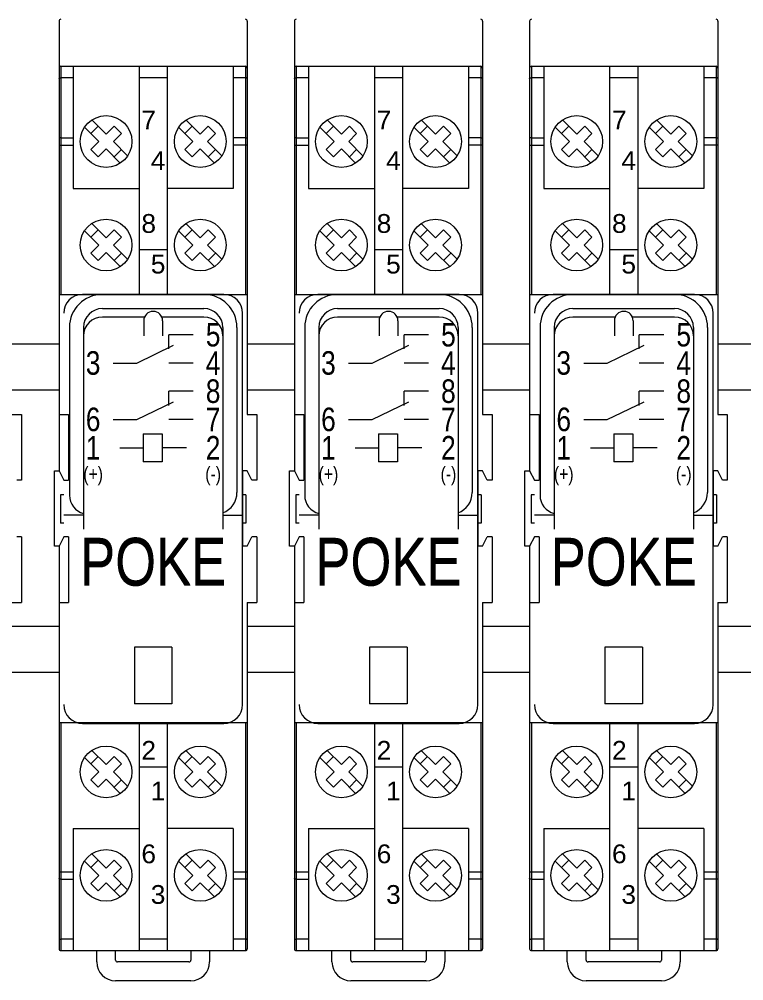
# Model space of a CAD drawing. Header units: millimetres. Extents: x 1359 to 3577, y 1336 to 3557.
# Drawn here: x 3017.1 to 3094.1, y 1709.3 to 1811.5 of the extents above; entities that cross this region are included whole.
import ezdxf

# ---------------------------------------------------------------- set-up
doc = ezdxf.new("R2010")
doc.units = ezdxf.units.MM
doc.layers.add('000-PI-Oprema', color=30, linetype='Continuous', lineweight=5)
doc.layers.add('000-SI-Oprema', color=30, linetype='Continuous', lineweight=0)
doc.layers.add('002-PI-Kabelska kanalica', color=150, linetype='Continuous')
doc.styles.add('NUOVO', font='txt.shx', dxfattribs={"width": 0.8, "height": 0.8})
doc.styles.get("Standard").update_dxf_attribs({"font": 'arial.ttf'})

msp = doc.modelspace()

# ---------------------------------------------------------------- linework, layer by layer
at = {"layer": '000-PI-Oprema', "color": 0, "linetype": 'ByBlock', "lineweight": 0}
for p, q in [((3035.59, 1778), (3032.99, 1778)), ((3032.99, 1776.5), (3032.99, 1778)), ((3060.59, 1778), (3057.99, 1778)), ((3057.99, 1776.5), (3057.99, 1778)), ((3085.59, 1778), (3082.99, 1778)), ((3082.99, 1776.5), (3082.99, 1778)), ((3029.59, 1775), (3033.49, 1776.9)), ((3054.59, 1775), (3058.49, 1776.9)), ((3079.59, 1775), (3083.49, 1776.9)), ((3027.09, 1775), (3029.59, 1775)), ((3035.59, 1775), (3032.99, 1775)), ((3052.09, 1775), (3054.59, 1775)), ((3060.59, 1775), (3057.99, 1775)), ((3077.09, 1775), (3079.59, 1775)), ((3085.59, 1775), (3082.99, 1775)), ((3035.59, 1772), (3032.99, 1772)), ((3032.99, 1770.5), (3032.99, 1772)), ((3060.59, 1772), (3057.99, 1772)), ((3057.99, 1770.5), (3057.99, 1772)), ((3085.59, 1772), (3082.99, 1772)), ((3082.99, 1770.5), (3082.99, 1772)), ((3029.59, 1769), (3033.49, 1770.9)), ((3054.59, 1769), (3058.49, 1770.9)), ((3079.59, 1769), (3083.49, 1770.9)), ((3027.09, 1769), (3029.59, 1769)), ((3035.59, 1769), (3032.99, 1769)), ((3052.09, 1769), (3054.59, 1769)), ((3060.59, 1769), (3057.99, 1769)), ((3077.09, 1769), (3079.59, 1769)), ((3085.59, 1769), (3082.99, 1769)), ((3030.29, 1767.5), (3030.29, 1764.5)), ((3030.29, 1767.5), (3032.29, 1767.5)), ((3032.29, 1767.5), (3032.29, 1764.5)), ((3055.29, 1767.5), (3055.29, 1764.5)), ((3055.29, 1767.5), (3057.29, 1767.5)), ((3057.29, 1767.5), (3057.29, 1764.5)), ((3080.29, 1767.5), (3080.29, 1764.5)), ((3080.29, 1767.5), (3082.29, 1767.5)), ((3082.29, 1767.5), (3082.29, 1764.5)), ((3027.79, 1766), (3030.29, 1766)), ((3034.89, 1766), (3032.29, 1766)), ((3052.79, 1766), (3055.29, 1766)), ((3059.89, 1766), (3057.29, 1766)), ((3077.79, 1766), (3080.29, 1766)), ((3084.89, 1766), (3082.29, 1766)), ((3032.29, 1764.5), (3030.29, 1764.5)), ((3057.29, 1764.5), (3055.29, 1764.5)), ((3082.29, 1764.5), (3080.29, 1764.5))]:
    msp.add_line(p, q, dxfattribs=at)
at = {"layer": '000-SI-Oprema', "color": 0, "linetype": 'ByBlock', "lineweight": 0}
for p, q in [((3021.34, 1811.35), (3021.34, 1763.55)), ((3041.34, 1811.35), (3041.34, 1769.55)), ((3046.34, 1811.35), (3046.34, 1763.55)), ((3066.34, 1811.35), (3066.34, 1769.55)), ((3071.34, 1811.35), (3071.34, 1763.55)), ((3091.34, 1811.35), (3091.34, 1769.55)), ((3021.54, 1806.55), (3021.54, 1782.3)), ((3021.54, 1806.55), (3041.14, 1806.55)), ((3022.84, 1806.55), (3022.84, 1793.55)), ((3029.84, 1806.55), (3029.84, 1782.3)), ((3032.84, 1806.55), (3032.84, 1782.3)), ((3039.84, 1806.55), (3039.84, 1793.55)), ((3041.14, 1806.55), (3041.14, 1782.3)), ((3046.54, 1806.55), (3046.54, 1782.3)), ((3046.54, 1806.55), (3066.14, 1806.55)), ((3047.84, 1806.55), (3047.84, 1793.55)), ((3054.84, 1806.55), (3054.84, 1782.3)), ((3057.84, 1806.55), (3057.84, 1782.3)), ((3064.84, 1806.55), (3064.84, 1793.55)), ((3066.14, 1806.55), (3066.14, 1782.3)), ((3071.54, 1806.55), (3071.54, 1782.3)), ((3071.54, 1806.55), (3091.14, 1806.55)), ((3072.84, 1806.55), (3072.84, 1793.55)), ((3079.84, 1806.55), (3079.84, 1782.3)), ((3082.84, 1806.55), (3082.84, 1782.3)), ((3089.84, 1806.55), (3089.84, 1793.55)), ((3091.14, 1806.55), (3091.14, 1782.3)), ((3022.84, 1805.33), (3021.54, 1805.33)), ((3032.84, 1805.33), (3029.84, 1805.33)), ((3041.14, 1805.33), (3039.84, 1805.33)), ((3047.84, 1805.33), (3046.54, 1805.33)), ((3057.84, 1805.33), (3054.84, 1805.33)), ((3066.14, 1805.33), (3064.84, 1805.33)), ((3072.84, 1805.33), (3071.54, 1805.33)), ((3082.84, 1805.33), (3079.84, 1805.33)), ((3091.14, 1805.33), (3089.84, 1805.33)), ((3024.82, 1800.84), (3026.34, 1799.33)), ((3034.82, 1800.84), (3036.34, 1799.33)), ((3049.82, 1800.84), (3051.34, 1799.33)), ((3059.82, 1800.84), (3061.34, 1799.33)), ((3074.82, 1800.84), (3076.34, 1799.33)), ((3084.82, 1800.84), (3086.34, 1799.33)), ((3024.04, 1800.07), (3025.56, 1798.55)), ((3024.71, 1799.4), (3025.49, 1800.18)), ((3026.34, 1799.33), (3027.19, 1800.18)), ((3027.19, 1800.18), (3027.96, 1799.4)), ((3034.04, 1800.07), (3035.56, 1798.55)), ((3034.71, 1799.4), (3035.49, 1800.18)), ((3036.34, 1799.33), (3037.19, 1800.18)), ((3037.19, 1800.18), (3037.96, 1799.4)), ((3049.04, 1800.07), (3050.56, 1798.55)), ((3049.71, 1799.4), (3050.49, 1800.18)), ((3051.34, 1799.33), (3052.19, 1800.18)), ((3052.19, 1800.18), (3052.96, 1799.4)), ((3059.04, 1800.07), (3060.56, 1798.55)), ((3059.71, 1799.4), (3060.49, 1800.18)), ((3061.34, 1799.33), (3062.19, 1800.18)), ((3062.19, 1800.18), (3062.96, 1799.4)), ((3074.04, 1800.07), (3075.56, 1798.55)), ((3074.71, 1799.4), (3075.49, 1800.18)), ((3076.34, 1799.33), (3077.19, 1800.18)), ((3077.19, 1800.18), (3077.96, 1799.4)), ((3084.04, 1800.07), (3085.56, 1798.55)), ((3084.71, 1799.4), (3085.49, 1800.18)), ((3086.34, 1799.33), (3087.19, 1800.18)), ((3087.19, 1800.18), (3087.96, 1799.4)), ((3021.54, 1798.96), (3022.84, 1798.96)), ((3027.12, 1798.55), (3027.96, 1799.4)), ((3037.12, 1798.55), (3037.96, 1799.4)), ((3041.14, 1798.96), (3039.84, 1798.96)), ((3046.54, 1798.96), (3047.84, 1798.96)), ((3052.12, 1798.55), (3052.96, 1799.4)), ((3062.12, 1798.55), (3062.96, 1799.4)), ((3066.14, 1798.96), (3064.84, 1798.96)), ((3071.54, 1798.96), (3072.84, 1798.96)), ((3077.12, 1798.55), (3077.96, 1799.4)), ((3087.12, 1798.55), (3087.96, 1799.4)), ((3091.14, 1798.96), (3089.84, 1798.96)), ((3021.34, 1798.17), (3022.84, 1798.17)), ((3024.71, 1797.7), (3025.56, 1798.55)), ((3024.71, 1797.7), (3025.49, 1796.92)), ((3025.49, 1796.92), (3026.34, 1797.77)), ((3026.34, 1797.77), (3027.85, 1796.26)), ((3027.12, 1798.55), (3028.63, 1797.03)), ((3027.19, 1796.92), (3027.96, 1797.7)), ((3034.71, 1797.7), (3035.56, 1798.55)), ((3034.71, 1797.7), (3035.49, 1796.92)), ((3035.49, 1796.92), (3036.34, 1797.77)), ((3036.34, 1797.77), (3037.85, 1796.26)), ((3037.12, 1798.55), (3038.63, 1797.03)), ((3037.19, 1796.92), (3037.96, 1797.7)), ((3041.34, 1798.17), (3039.84, 1798.17)), ((3046.34, 1798.17), (3047.84, 1798.17)), ((3049.71, 1797.7), (3050.56, 1798.55)), ((3049.71, 1797.7), (3050.49, 1796.92)), ((3050.49, 1796.92), (3051.34, 1797.77)), ((3051.34, 1797.77), (3052.85, 1796.26)), ((3052.12, 1798.55), (3053.63, 1797.03)), ((3052.19, 1796.92), (3052.96, 1797.7)), ((3059.71, 1797.7), (3060.56, 1798.55)), ((3059.71, 1797.7), (3060.49, 1796.92)), ((3060.49, 1796.92), (3061.34, 1797.77)), ((3061.34, 1797.77), (3062.85, 1796.26)), ((3062.12, 1798.55), (3063.63, 1797.03)), ((3062.19, 1796.92), (3062.96, 1797.7)), ((3066.34, 1798.17), (3064.84, 1798.17)), ((3071.34, 1798.17), (3072.84, 1798.17)), ((3074.71, 1797.7), (3075.56, 1798.55)), ((3074.71, 1797.7), (3075.49, 1796.92)), ((3075.49, 1796.92), (3076.34, 1797.77)), ((3076.34, 1797.77), (3077.85, 1796.26)), ((3077.12, 1798.55), (3078.63, 1797.03)), ((3077.19, 1796.92), (3077.96, 1797.7)), ((3084.71, 1797.7), (3085.56, 1798.55)), ((3084.71, 1797.7), (3085.49, 1796.92)), ((3085.49, 1796.92), (3086.34, 1797.77)), ((3086.34, 1797.77), (3087.85, 1796.26)), ((3087.12, 1798.55), (3088.63, 1797.03)), ((3087.19, 1796.92), (3087.96, 1797.7)), ((3091.34, 1798.17), (3089.84, 1798.17)), ((3022.84, 1793.55), (3029.84, 1793.55)), ((3039.84, 1793.55), (3032.84, 1793.55)), ((3047.84, 1793.55), (3054.84, 1793.55)), ((3064.84, 1793.55), (3057.84, 1793.55)), ((3072.84, 1793.55), (3079.84, 1793.55)), ((3089.84, 1793.55), (3082.84, 1793.55)), ((3024.82, 1789.84), (3026.34, 1788.33)), ((3034.82, 1789.84), (3036.34, 1788.33)), ((3049.82, 1789.84), (3051.34, 1788.33)), ((3059.82, 1789.84), (3061.34, 1788.33)), ((3074.82, 1789.84), (3076.34, 1788.33)), ((3084.82, 1789.84), (3086.34, 1788.33)), ((3024.04, 1789.07), (3025.56, 1787.55)), ((3024.71, 1788.4), (3025.49, 1789.18)), ((3026.34, 1788.33), (3027.19, 1789.18)), ((3027.19, 1789.18), (3027.96, 1788.4)), ((3034.04, 1789.07), (3035.56, 1787.55)), ((3034.71, 1788.4), (3035.49, 1789.18)), ((3036.34, 1788.33), (3037.19, 1789.18)), ((3037.19, 1789.18), (3037.96, 1788.4)), ((3049.04, 1789.07), (3050.56, 1787.55)), ((3049.71, 1788.4), (3050.49, 1789.18)), ((3051.34, 1788.33), (3052.19, 1789.18)), ((3052.19, 1789.18), (3052.96, 1788.4)), ((3059.04, 1789.07), (3060.56, 1787.55)), ((3059.71, 1788.4), (3060.49, 1789.18)), ((3061.34, 1788.33), (3062.19, 1789.18)), ((3062.19, 1789.18), (3062.96, 1788.4)), ((3074.04, 1789.07), (3075.56, 1787.55)), ((3074.71, 1788.4), (3075.49, 1789.18)), ((3076.34, 1788.33), (3077.19, 1789.18)), ((3077.19, 1789.18), (3077.96, 1788.4)), ((3084.04, 1789.07), (3085.56, 1787.55)), ((3084.71, 1788.4), (3085.49, 1789.18)), ((3086.34, 1788.33), (3087.19, 1789.18)), ((3087.19, 1789.18), (3087.96, 1788.4)), ((3024.71, 1786.7), (3025.56, 1787.55)), ((3027.12, 1787.55), (3027.96, 1788.4)), ((3027.12, 1787.55), (3028.63, 1786.03)), ((3034.71, 1786.7), (3035.56, 1787.55)), ((3037.12, 1787.55), (3037.96, 1788.4)), ((3037.12, 1787.55), (3038.63, 1786.03)), ((3049.71, 1786.7), (3050.56, 1787.55)), ((3052.12, 1787.55), (3052.96, 1788.4)), ((3052.12, 1787.55), (3053.63, 1786.03)), ((3059.71, 1786.7), (3060.56, 1787.55)), ((3062.12, 1787.55), (3062.96, 1788.4)), ((3062.12, 1787.55), (3063.63, 1786.03)), ((3074.71, 1786.7), (3075.56, 1787.55)), ((3077.12, 1787.55), (3077.96, 1788.4)), ((3077.12, 1787.55), (3078.63, 1786.03)), ((3084.71, 1786.7), (3085.56, 1787.55)), ((3087.12, 1787.55), (3087.96, 1788.4)), ((3087.12, 1787.55), (3088.63, 1786.03)), ((3024.71, 1786.7), (3025.49, 1785.92)), ((3025.49, 1785.92), (3026.34, 1786.77)), ((3026.34, 1786.77), (3027.85, 1785.26)), ((3027.19, 1785.92), (3027.96, 1786.7)), ((3032.84, 1787.03), (3029.84, 1787.03)), ((3034.71, 1786.7), (3035.49, 1785.92)), ((3035.49, 1785.92), (3036.34, 1786.77)), ((3036.34, 1786.77), (3037.85, 1785.26)), ((3037.19, 1785.92), (3037.96, 1786.7)), ((3049.71, 1786.7), (3050.49, 1785.92)), ((3050.49, 1785.92), (3051.34, 1786.77)), ((3051.34, 1786.77), (3052.85, 1785.26)), ((3052.19, 1785.92), (3052.96, 1786.7)), ((3057.84, 1787.03), (3054.84, 1787.03)), ((3059.71, 1786.7), (3060.49, 1785.92)), ((3060.49, 1785.92), (3061.34, 1786.77)), ((3061.34, 1786.77), (3062.85, 1785.26)), ((3062.19, 1785.92), (3062.96, 1786.7)), ((3074.71, 1786.7), (3075.49, 1785.92)), ((3075.49, 1785.92), (3076.34, 1786.77)), ((3076.34, 1786.77), (3077.85, 1785.26)), ((3077.19, 1785.92), (3077.96, 1786.7)), ((3082.84, 1787.03), (3079.84, 1787.03)), ((3084.71, 1786.7), (3085.49, 1785.92)), ((3085.49, 1785.92), (3086.34, 1786.77)), ((3086.34, 1786.77), (3087.85, 1785.26)), ((3087.19, 1785.92), (3087.96, 1786.7)), ((3021.34, 1782.3), (3041.34, 1782.3)), ((3038.84, 1782.3), (3023.84, 1782.3)), ((3038.84, 1782.3), (3023.84, 1782.3)), ((3025.94, 1782.3), (3036.74, 1782.3)), ((3025.94, 1782.3), (3036.74, 1782.3)), ((3046.34, 1782.3), (3066.34, 1782.3)), ((3063.84, 1782.3), (3048.84, 1782.3)), ((3063.84, 1782.3), (3048.84, 1782.3)), ((3050.94, 1782.3), (3061.74, 1782.3)), ((3050.94, 1782.3), (3061.74, 1782.3)), ((3071.34, 1782.3), (3091.34, 1782.3)), ((3088.84, 1782.3), (3073.84, 1782.3)), ((3088.84, 1782.3), (3073.84, 1782.3)), ((3075.94, 1782.3), (3086.74, 1782.3)), ((3075.94, 1782.3), (3086.74, 1782.3)), ((3025.94, 1780.8), (3036.74, 1780.8)), ((3050.94, 1780.8), (3061.74, 1780.8)), ((3075.94, 1780.8), (3086.74, 1780.8)), ((3030.42, 1779.9), (3025.94, 1779.9)), ((3030.34, 1779.5), (3030.34, 1777.9)), ((3036.74, 1779.9), (3032.25, 1779.9)), ((3032.34, 1779.5), (3032.34, 1777.9)), ((3040.84, 1738.7), (3040.84, 1780.3)), ((3040.84, 1738.7), (3040.84, 1780.3)), ((3055.42, 1779.9), (3050.94, 1779.9)), ((3055.34, 1779.5), (3055.34, 1777.9)), ((3061.74, 1779.9), (3057.25, 1779.9)), ((3057.34, 1779.5), (3057.34, 1777.9)), ((3065.84, 1738.7), (3065.84, 1780.3)), ((3065.84, 1738.7), (3065.84, 1780.3)), ((3080.42, 1779.9), (3075.94, 1779.9)), ((3080.34, 1779.5), (3080.34, 1777.9)), ((3086.74, 1779.9), (3082.25, 1779.9)), ((3082.34, 1779.5), (3082.34, 1777.9)), ((3090.84, 1738.7), (3090.84, 1780.3)), ((3090.84, 1738.7), (3090.84, 1780.3)), ((3022.44, 1778.8), (3022.44, 1760.95)), ((3023.94, 1778.8), (3023.94, 1760.95)), ((3038.74, 1778.8), (3038.74, 1761.25)), ((3040.24, 1778.8), (3040.24, 1761.25)), ((3047.44, 1778.8), (3047.44, 1760.95)), ((3048.94, 1778.8), (3048.94, 1760.95)), ((3063.74, 1778.8), (3063.74, 1761.25)), ((3065.24, 1778.8), (3065.24, 1761.25)), ((3072.44, 1778.8), (3072.44, 1760.95)), ((3073.94, 1778.8), (3073.94, 1760.95)), ((3088.74, 1778.8), (3088.74, 1761.25)), ((3090.24, 1778.8), (3090.24, 1761.25)), ((3023.94, 1777.9), (3023.94, 1757.35)), ((3038.74, 1777.9), (3038.74, 1757.35)), ((3048.94, 1777.9), (3048.94, 1757.35)), ((3063.74, 1777.9), (3063.74, 1757.35)), ((3073.94, 1777.9), (3073.94, 1757.35)), ((3088.74, 1777.9), (3088.74, 1757.35)), ((3016.34, 1769.55), (3017.34, 1769.55)), ((3017.34, 1769.55), (3017.34, 1762.55)), ((3021.34, 1769.55), (3022.34, 1769.55)), ((3022.34, 1769.55), (3022.34, 1762.55)), ((3041.34, 1769.55), (3042.34, 1769.55)), ((3042.34, 1769.55), (3042.34, 1762.55)), ((3046.34, 1769.55), (3047.34, 1769.55)), ((3047.34, 1769.55), (3047.34, 1762.55)), ((3066.34, 1769.55), (3067.34, 1769.55)), ((3067.34, 1769.55), (3067.34, 1762.55)), ((3071.34, 1769.55), (3072.34, 1769.55)), ((3072.34, 1769.55), (3072.34, 1762.55)), ((3091.34, 1769.55), (3092.34, 1769.55)), ((3092.34, 1769.55), (3092.34, 1762.55)), ((3020.84, 1755.55), (3020.84, 1763.55)), ((3020.84, 1763.55), (3021.34, 1763.55)), ((3021.34, 1763.55), (3021.84, 1762.55)), ((3040.84, 1763.55), (3040.84, 1755.55)), ((3041.34, 1763.55), (3040.84, 1763.55)), ((3041.84, 1762.55), (3041.34, 1763.55)), ((3045.84, 1755.55), (3045.84, 1763.55)), ((3045.84, 1763.55), (3046.34, 1763.55)), ((3046.34, 1763.55), (3046.84, 1762.55)), ((3065.84, 1763.55), (3065.84, 1755.55)), ((3066.34, 1763.55), (3065.84, 1763.55)), ((3066.84, 1762.55), (3066.34, 1763.55)), ((3070.84, 1755.55), (3070.84, 1763.55)), ((3070.84, 1763.55), (3071.34, 1763.55)), ((3071.34, 1763.55), (3071.84, 1762.55)), ((3090.84, 1763.55), (3090.84, 1755.55)), ((3091.34, 1763.55), (3090.84, 1763.55)), ((3091.84, 1762.55), (3091.34, 1763.55)), ((3017.34, 1762.55), (3016.84, 1762.55)), ((3021.84, 1762.55), (3022.34, 1762.55)), ((3042.34, 1762.55), (3041.84, 1762.55)), ((3046.84, 1762.55), (3047.34, 1762.55)), ((3067.34, 1762.55), (3066.84, 1762.55)), ((3071.84, 1762.55), (3072.34, 1762.55)), ((3092.34, 1762.55), (3091.84, 1762.55)), ((3021.49, 1761), (3021.49, 1758)), ((3021.84, 1761), (3021.49, 1761)), ((3021.49, 1761), (3021.49, 1758)), ((3021.84, 1761), (3021.49, 1761)), ((3041.19, 1761), (3040.84, 1761)), ((3041.19, 1761), (3040.84, 1761)), ((3041.19, 1761), (3041.19, 1758)), ((3041.19, 1761), (3041.19, 1758)), ((3046.49, 1761), (3046.49, 1758)), ((3046.84, 1761), (3046.49, 1761)), ((3046.49, 1761), (3046.49, 1758)), ((3046.84, 1761), (3046.49, 1761)), ((3066.19, 1761), (3065.84, 1761)), ((3066.19, 1761), (3065.84, 1761)), ((3066.19, 1761), (3066.19, 1758)), ((3066.19, 1761), (3066.19, 1758)), ((3071.49, 1761), (3071.49, 1758)), ((3071.84, 1761), (3071.49, 1761)), ((3071.49, 1761), (3071.49, 1758)), ((3071.84, 1761), (3071.49, 1761)), ((3091.19, 1761), (3090.84, 1761)), ((3091.19, 1761), (3090.84, 1761)), ((3091.19, 1761), (3091.19, 1758)), ((3091.19, 1761), (3091.19, 1758)), ((3021.84, 1758), (3021.49, 1758)), ((3021.84, 1758), (3021.49, 1758)), ((3023.94, 1758.85), (3021.84, 1758.85)), ((3038.74, 1758.85), (3040.84, 1758.85)), ((3041.19, 1758), (3040.84, 1758)), ((3041.19, 1758), (3040.84, 1758)), ((3046.84, 1758), (3046.49, 1758)), ((3046.84, 1758), (3046.49, 1758)), ((3048.94, 1758.85), (3046.84, 1758.85)), ((3063.74, 1758.85), (3065.84, 1758.85)), ((3066.19, 1758), (3065.84, 1758)), ((3066.19, 1758), (3065.84, 1758)), ((3071.84, 1758), (3071.49, 1758)), ((3071.84, 1758), (3071.49, 1758)), ((3073.94, 1758.85), (3071.84, 1758.85)), ((3088.74, 1758.85), (3090.84, 1758.85)), ((3091.19, 1758), (3090.84, 1758)), ((3091.19, 1758), (3090.84, 1758)), ((3017.34, 1756.55), (3016.84, 1756.55)), ((3017.34, 1756.55), (3017.34, 1749.55)), ((3021.84, 1756.55), (3021.34, 1755.55)), ((3022.34, 1756.55), (3021.84, 1756.55)), ((3022.34, 1756.55), (3022.34, 1749.55)), ((3041.34, 1755.55), (3041.84, 1756.55)), ((3042.34, 1756.55), (3041.84, 1756.55)), ((3042.34, 1756.55), (3042.34, 1749.55)), ((3046.84, 1756.55), (3046.34, 1755.55)), ((3047.34, 1756.55), (3046.84, 1756.55)), ((3047.34, 1756.55), (3047.34, 1749.55)), ((3066.34, 1755.55), (3066.84, 1756.55)), ((3067.34, 1756.55), (3066.84, 1756.55)), ((3067.34, 1756.55), (3067.34, 1749.55)), ((3071.84, 1756.55), (3071.34, 1755.55)), ((3072.34, 1756.55), (3071.84, 1756.55)), ((3072.34, 1756.55), (3072.34, 1749.55)), ((3091.34, 1755.55), (3091.84, 1756.55)), ((3092.34, 1756.55), (3091.84, 1756.55)), ((3092.34, 1756.55), (3092.34, 1749.55)), ((3021.34, 1755.55), (3020.84, 1755.55)), ((3021.34, 1755.55), (3021.34, 1712.75)), ((3041.34, 1755.55), (3040.84, 1755.55)), ((3046.34, 1755.55), (3045.84, 1755.55)), ((3046.34, 1755.55), (3046.34, 1712.75)), ((3066.34, 1755.55), (3065.84, 1755.55)), ((3071.34, 1755.55), (3070.84, 1755.55)), ((3071.34, 1755.55), (3071.34, 1712.75)), ((3091.34, 1755.55), (3090.84, 1755.55)), ((3016.34, 1749.55), (3017.34, 1749.55)), ((3021.34, 1749.55), (3022.34, 1749.55)), ((3041.34, 1749.55), (3041.34, 1712.75)), ((3041.34, 1749.55), (3042.34, 1749.55)), ((3046.34, 1749.55), (3047.34, 1749.55)), ((3066.34, 1749.55), (3066.34, 1712.75)), ((3066.34, 1749.55), (3067.34, 1749.55)), ((3071.34, 1749.55), (3072.34, 1749.55)), ((3091.34, 1749.55), (3091.34, 1712.75)), ((3091.34, 1749.55), (3092.34, 1749.55)), ((3033.34, 1744.8), (3029.34, 1744.8)), ((3029.34, 1744.8), (3029.34, 1738.8)), ((3033.34, 1744.8), (3033.34, 1738.8)), ((3058.34, 1744.8), (3054.34, 1744.8)), ((3054.34, 1744.8), (3054.34, 1738.8)), ((3058.34, 1744.8), (3058.34, 1738.8)), ((3083.34, 1744.8), (3079.34, 1744.8)), ((3079.34, 1744.8), (3079.34, 1738.8)), ((3083.34, 1744.8), (3083.34, 1738.8)), ((3033.34, 1738.8), (3029.34, 1738.8)), ((3058.34, 1738.8), (3054.34, 1738.8)), ((3083.34, 1738.8), (3079.34, 1738.8)), ((3021.34, 1736.8), (3041.34, 1736.8)), ((3021.54, 1736.8), (3021.54, 1712.55)), ((3023.84, 1736.7), (3038.84, 1736.7)), ((3023.84, 1736.7), (3038.84, 1736.7)), ((3029.84, 1736.8), (3029.84, 1712.55)), ((3032.84, 1736.8), (3032.84, 1712.55)), ((3041.14, 1736.8), (3041.14, 1712.55)), ((3046.34, 1736.8), (3066.34, 1736.8)), ((3046.54, 1736.8), (3046.54, 1712.55)), ((3048.84, 1736.7), (3063.84, 1736.7)), ((3048.84, 1736.7), (3063.84, 1736.7)), ((3054.84, 1736.8), (3054.84, 1712.55)), ((3057.84, 1736.8), (3057.84, 1712.55)), ((3066.14, 1736.8), (3066.14, 1712.55)), ((3071.34, 1736.8), (3091.34, 1736.8)), ((3071.54, 1736.8), (3071.54, 1712.55)), ((3073.84, 1736.7), (3088.84, 1736.7)), ((3073.84, 1736.7), (3088.84, 1736.7)), ((3079.84, 1736.8), (3079.84, 1712.55)), ((3082.84, 1736.8), (3082.84, 1712.55)), ((3091.14, 1736.8), (3091.14, 1712.55)), ((3024.82, 1733.84), (3026.34, 1732.33)), ((3034.82, 1733.84), (3036.34, 1732.33)), ((3049.82, 1733.84), (3051.34, 1732.33)), ((3059.82, 1733.84), (3061.34, 1732.33)), ((3074.82, 1733.84), (3076.34, 1732.33)), ((3084.82, 1733.84), (3086.34, 1732.33)), ((3024.04, 1733.07), (3025.56, 1731.55)), ((3024.71, 1732.4), (3025.49, 1733.18)), ((3026.34, 1732.33), (3027.19, 1733.18)), ((3027.12, 1731.55), (3027.96, 1732.4)), ((3027.19, 1733.18), (3027.96, 1732.4)), ((3034.04, 1733.07), (3035.56, 1731.55)), ((3034.71, 1732.4), (3035.49, 1733.18)), ((3036.34, 1732.33), (3037.19, 1733.18)), ((3037.12, 1731.55), (3037.96, 1732.4)), ((3037.19, 1733.18), (3037.96, 1732.4)), ((3049.04, 1733.07), (3050.56, 1731.55)), ((3049.71, 1732.4), (3050.49, 1733.18)), ((3051.34, 1732.33), (3052.19, 1733.18)), ((3052.12, 1731.55), (3052.96, 1732.4)), ((3052.19, 1733.18), (3052.96, 1732.4)), ((3059.04, 1733.07), (3060.56, 1731.55)), ((3059.71, 1732.4), (3060.49, 1733.18)), ((3061.34, 1732.33), (3062.19, 1733.18)), ((3062.12, 1731.55), (3062.96, 1732.4)), ((3062.19, 1733.18), (3062.96, 1732.4)), ((3074.04, 1733.07), (3075.56, 1731.55)), ((3074.71, 1732.4), (3075.49, 1733.18)), ((3076.34, 1732.33), (3077.19, 1733.18)), ((3077.12, 1731.55), (3077.96, 1732.4)), ((3077.19, 1733.18), (3077.96, 1732.4)), ((3084.04, 1733.07), (3085.56, 1731.55)), ((3084.71, 1732.4), (3085.49, 1733.18)), ((3086.34, 1732.33), (3087.19, 1733.18)), ((3087.12, 1731.55), (3087.96, 1732.4)), ((3087.19, 1733.18), (3087.96, 1732.4)), ((3024.71, 1730.7), (3025.56, 1731.55)), ((3027.12, 1731.55), (3028.63, 1730.03)), ((3032.84, 1732.07), (3029.84, 1732.07)), ((3034.71, 1730.7), (3035.56, 1731.55)), ((3037.12, 1731.55), (3038.63, 1730.03)), ((3049.71, 1730.7), (3050.56, 1731.55)), ((3052.12, 1731.55), (3053.63, 1730.03)), ((3057.84, 1732.07), (3054.84, 1732.07)), ((3059.71, 1730.7), (3060.56, 1731.55)), ((3062.12, 1731.55), (3063.63, 1730.03)), ((3074.71, 1730.7), (3075.56, 1731.55)), ((3077.12, 1731.55), (3078.63, 1730.03)), ((3082.84, 1732.07), (3079.84, 1732.07)), ((3084.71, 1730.7), (3085.56, 1731.55)), ((3087.12, 1731.55), (3088.63, 1730.03)), ((3024.71, 1730.7), (3025.49, 1729.92)), ((3025.49, 1729.92), (3026.34, 1730.77)), ((3026.34, 1730.77), (3027.85, 1729.26)), ((3027.19, 1729.92), (3027.96, 1730.7)), ((3034.71, 1730.7), (3035.49, 1729.92)), ((3035.49, 1729.92), (3036.34, 1730.77)), ((3036.34, 1730.77), (3037.85, 1729.26)), ((3037.19, 1729.92), (3037.96, 1730.7)), ((3049.71, 1730.7), (3050.49, 1729.92)), ((3050.49, 1729.92), (3051.34, 1730.77)), ((3051.34, 1730.77), (3052.85, 1729.26)), ((3052.19, 1729.92), (3052.96, 1730.7)), ((3059.71, 1730.7), (3060.49, 1729.92)), ((3060.49, 1729.92), (3061.34, 1730.77)), ((3061.34, 1730.77), (3062.85, 1729.26)), ((3062.19, 1729.92), (3062.96, 1730.7)), ((3074.71, 1730.7), (3075.49, 1729.92)), ((3075.49, 1729.92), (3076.34, 1730.77)), ((3076.34, 1730.77), (3077.85, 1729.26)), ((3077.19, 1729.92), (3077.96, 1730.7)), ((3084.71, 1730.7), (3085.49, 1729.92)), ((3085.49, 1729.92), (3086.34, 1730.77)), ((3086.34, 1730.77), (3087.85, 1729.26)), ((3087.19, 1729.92), (3087.96, 1730.7)), ((3022.84, 1725.55), (3022.84, 1712.55)), ((3022.84, 1725.55), (3029.84, 1725.55)), ((3039.84, 1725.55), (3032.84, 1725.55)), ((3039.84, 1725.55), (3039.84, 1712.55)), ((3047.84, 1725.55), (3047.84, 1712.55)), ((3047.84, 1725.55), (3054.84, 1725.55)), ((3064.84, 1725.55), (3057.84, 1725.55)), ((3064.84, 1725.55), (3064.84, 1712.55)), ((3072.84, 1725.55), (3072.84, 1712.55)), ((3072.84, 1725.55), (3079.84, 1725.55)), ((3089.84, 1725.55), (3082.84, 1725.55)), ((3089.84, 1725.55), (3089.84, 1712.55)), ((3024.71, 1721.4), (3025.49, 1722.18)), ((3024.82, 1722.84), (3026.34, 1721.33)), ((3026.34, 1721.33), (3027.19, 1722.18)), ((3027.19, 1722.18), (3027.96, 1721.4)), ((3034.71, 1721.4), (3035.49, 1722.18)), ((3034.82, 1722.84), (3036.34, 1721.33)), ((3036.34, 1721.33), (3037.19, 1722.18)), ((3037.19, 1722.18), (3037.96, 1721.4)), ((3049.71, 1721.4), (3050.49, 1722.18)), ((3049.82, 1722.84), (3051.34, 1721.33)), ((3051.34, 1721.33), (3052.19, 1722.18)), ((3052.19, 1722.18), (3052.96, 1721.4)), ((3059.71, 1721.4), (3060.49, 1722.18)), ((3059.82, 1722.84), (3061.34, 1721.33)), ((3061.34, 1721.33), (3062.19, 1722.18)), ((3062.19, 1722.18), (3062.96, 1721.4)), ((3074.71, 1721.4), (3075.49, 1722.18)), ((3074.82, 1722.84), (3076.34, 1721.33)), ((3076.34, 1721.33), (3077.19, 1722.18)), ((3077.19, 1722.18), (3077.96, 1721.4)), ((3084.71, 1721.4), (3085.49, 1722.18)), ((3084.82, 1722.84), (3086.34, 1721.33)), ((3086.34, 1721.33), (3087.19, 1722.18)), ((3087.19, 1722.18), (3087.96, 1721.4)), ((3024.04, 1722.07), (3025.56, 1720.55)), ((3027.12, 1720.55), (3027.96, 1721.4)), ((3034.04, 1722.07), (3035.56, 1720.55)), ((3037.12, 1720.55), (3037.96, 1721.4)), ((3049.04, 1722.07), (3050.56, 1720.55)), ((3052.12, 1720.55), (3052.96, 1721.4)), ((3059.04, 1722.07), (3060.56, 1720.55)), ((3062.12, 1720.55), (3062.96, 1721.4)), ((3074.04, 1722.07), (3075.56, 1720.55)), ((3077.12, 1720.55), (3077.96, 1721.4)), ((3084.04, 1722.07), (3085.56, 1720.55)), ((3087.12, 1720.55), (3087.96, 1721.4)), ((3021.34, 1720.93), (3022.84, 1720.93)), ((3021.54, 1720.14), (3022.84, 1720.14)), ((3024.71, 1719.7), (3025.56, 1720.55)), ((3027.12, 1720.55), (3028.63, 1719.03)), ((3034.71, 1719.7), (3035.56, 1720.55)), ((3037.12, 1720.55), (3038.63, 1719.03)), ((3039.84, 1720.93), (3041.34, 1720.93)), ((3041.14, 1720.14), (3039.84, 1720.14)), ((3046.34, 1720.93), (3047.84, 1720.93)), ((3046.54, 1720.14), (3047.84, 1720.14)), ((3049.71, 1719.7), (3050.56, 1720.55)), ((3052.12, 1720.55), (3053.63, 1719.03)), ((3059.71, 1719.7), (3060.56, 1720.55)), ((3062.12, 1720.55), (3063.63, 1719.03)), ((3064.84, 1720.93), (3066.34, 1720.93)), ((3066.14, 1720.14), (3064.84, 1720.14)), ((3071.34, 1720.93), (3072.84, 1720.93)), ((3071.54, 1720.14), (3072.84, 1720.14)), ((3074.71, 1719.7), (3075.56, 1720.55)), ((3077.12, 1720.55), (3078.63, 1719.03)), ((3084.71, 1719.7), (3085.56, 1720.55)), ((3087.12, 1720.55), (3088.63, 1719.03)), ((3089.84, 1720.93), (3091.34, 1720.93)), ((3091.14, 1720.14), (3089.84, 1720.14)), ((3024.71, 1719.7), (3025.49, 1718.92)), ((3025.49, 1718.92), (3026.34, 1719.77)), ((3026.34, 1719.77), (3027.85, 1718.26)), ((3027.19, 1718.92), (3027.96, 1719.7)), ((3034.71, 1719.7), (3035.49, 1718.92)), ((3035.49, 1718.92), (3036.34, 1719.77)), ((3036.34, 1719.77), (3037.85, 1718.26)), ((3037.19, 1718.92), (3037.96, 1719.7)), ((3049.71, 1719.7), (3050.49, 1718.92)), ((3050.49, 1718.92), (3051.34, 1719.77)), ((3051.34, 1719.77), (3052.85, 1718.26)), ((3052.19, 1718.92), (3052.96, 1719.7)), ((3059.71, 1719.7), (3060.49, 1718.92)), ((3060.49, 1718.92), (3061.34, 1719.77)), ((3061.34, 1719.77), (3062.85, 1718.26)), ((3062.19, 1718.92), (3062.96, 1719.7)), ((3074.71, 1719.7), (3075.49, 1718.92)), ((3075.49, 1718.92), (3076.34, 1719.77)), ((3076.34, 1719.77), (3077.85, 1718.26)), ((3077.19, 1718.92), (3077.96, 1719.7)), ((3084.71, 1719.7), (3085.49, 1718.92)), ((3085.49, 1718.92), (3086.34, 1719.77)), ((3086.34, 1719.77), (3087.85, 1718.26)), ((3087.19, 1718.92), (3087.96, 1719.7)), ((3022.84, 1713.76), (3021.54, 1713.76)), ((3032.84, 1713.76), (3029.84, 1713.76)), ((3041.14, 1713.76), (3039.84, 1713.76)), ((3047.84, 1713.76), (3046.54, 1713.76)), ((3057.84, 1713.76), (3054.84, 1713.76)), ((3066.14, 1713.76), (3064.84, 1713.76)), ((3072.84, 1713.76), (3071.54, 1713.76)), ((3082.84, 1713.76), (3079.84, 1713.76)), ((3091.14, 1713.76), (3089.84, 1713.76)), ((3025.34, 1711.35), (3025.34, 1712.55)), ((3027.34, 1711.55), (3027.34, 1712.55)), ((3035.34, 1712.55), (3035.34, 1711.55)), ((3037.34, 1712.55), (3037.34, 1711.35)), ((3050.34, 1711.35), (3050.34, 1712.55)), ((3052.34, 1711.55), (3052.34, 1712.55)), ((3060.34, 1712.55), (3060.34, 1711.55)), ((3062.34, 1712.55), (3062.34, 1711.35)), ((3075.34, 1711.35), (3075.34, 1712.55)), ((3077.34, 1711.55), (3077.34, 1712.55)), ((3085.34, 1712.55), (3085.34, 1711.55)), ((3087.34, 1712.55), (3087.34, 1711.35)), ((3035.14, 1711.35), (3027.54, 1711.35)), ((3060.14, 1711.35), (3052.54, 1711.35)), ((3085.14, 1711.35), (3077.54, 1711.35)), ((3035.34, 1709.35), (3027.34, 1709.35)), ((3060.34, 1709.35), (3052.34, 1709.35)), ((3085.34, 1709.35), (3077.34, 1709.35))]:
    msp.add_line(p, q, dxfattribs=at)
for points in [[(3021.34, 1805.26), (3021.34, 1805.27), (3021.34, 1805.28), (3021.35, 1805.29), (3021.36, 1805.3), (3021.38, 1805.3), (3021.4, 1805.31), (3021.42, 1805.32), (3021.44, 1805.32), (3021.46, 1805.33), (3021.49, 1805.33), (3021.51, 1805.33), (3021.54, 1805.33)], [(3041.34, 1805.26), (3041.34, 1805.27), (3041.33, 1805.28), (3041.32, 1805.29), (3041.31, 1805.3), (3041.3, 1805.3), (3041.28, 1805.31), (3041.26, 1805.32), (3041.24, 1805.32), (3041.21, 1805.33), (3041.19, 1805.33), (3041.16, 1805.33), (3041.14, 1805.33)], [(3046.34, 1805.26), (3046.34, 1805.27), (3046.34, 1805.28), (3046.35, 1805.29), (3046.36, 1805.3), (3046.38, 1805.3), (3046.4, 1805.31), (3046.42, 1805.32), (3046.44, 1805.32), (3046.46, 1805.33), (3046.49, 1805.33), (3046.51, 1805.33), (3046.54, 1805.33)], [(3066.34, 1805.26), (3066.34, 1805.27), (3066.33, 1805.28), (3066.32, 1805.29), (3066.31, 1805.3), (3066.3, 1805.3), (3066.28, 1805.31), (3066.26, 1805.32), (3066.24, 1805.32), (3066.21, 1805.33), (3066.19, 1805.33), (3066.16, 1805.33), (3066.14, 1805.33)], [(3071.34, 1805.26), (3071.34, 1805.27), (3071.34, 1805.28), (3071.35, 1805.29), (3071.36, 1805.3), (3071.38, 1805.3), (3071.4, 1805.31), (3071.42, 1805.32), (3071.44, 1805.32), (3071.46, 1805.33), (3071.49, 1805.33), (3071.51, 1805.33), (3071.54, 1805.33)], [(3091.34, 1805.26), (3091.34, 1805.27), (3091.33, 1805.28), (3091.32, 1805.29), (3091.31, 1805.3), (3091.3, 1805.3), (3091.28, 1805.31), (3091.26, 1805.32), (3091.24, 1805.32), (3091.21, 1805.33), (3091.19, 1805.33), (3091.16, 1805.33), (3091.14, 1805.33)], [(3021.54, 1798.96), (3021.51, 1798.96), (3021.49, 1798.95), (3021.46, 1798.95), (3021.44, 1798.95), (3021.42, 1798.94), (3021.4, 1798.93), (3021.38, 1798.93), (3021.36, 1798.92), (3021.35, 1798.91), (3021.34, 1798.9), (3021.34, 1798.89), (3021.34, 1798.88)], [(3041.14, 1798.96), (3041.16, 1798.96), (3041.19, 1798.95), (3041.21, 1798.95), (3041.24, 1798.95), (3041.26, 1798.94), (3041.28, 1798.93), (3041.3, 1798.93), (3041.31, 1798.92), (3041.32, 1798.91), (3041.33, 1798.9), (3041.34, 1798.89), (3041.34, 1798.88)], [(3046.54, 1798.96), (3046.51, 1798.96), (3046.49, 1798.95), (3046.46, 1798.95), (3046.44, 1798.95), (3046.42, 1798.94), (3046.4, 1798.93), (3046.38, 1798.93), (3046.36, 1798.92), (3046.35, 1798.91), (3046.34, 1798.9), (3046.34, 1798.89), (3046.34, 1798.88)], [(3066.14, 1798.96), (3066.16, 1798.96), (3066.19, 1798.95), (3066.21, 1798.95), (3066.24, 1798.95), (3066.26, 1798.94), (3066.28, 1798.93), (3066.3, 1798.93), (3066.31, 1798.92), (3066.32, 1798.91), (3066.33, 1798.9), (3066.34, 1798.89), (3066.34, 1798.88)], [(3071.54, 1798.96), (3071.51, 1798.96), (3071.49, 1798.95), (3071.46, 1798.95), (3071.44, 1798.95), (3071.42, 1798.94), (3071.4, 1798.93), (3071.38, 1798.93), (3071.36, 1798.92), (3071.35, 1798.91), (3071.34, 1798.9), (3071.34, 1798.89), (3071.34, 1798.88)], [(3091.14, 1798.96), (3091.16, 1798.96), (3091.19, 1798.95), (3091.21, 1798.95), (3091.24, 1798.95), (3091.26, 1798.94), (3091.28, 1798.93), (3091.3, 1798.93), (3091.31, 1798.92), (3091.32, 1798.91), (3091.33, 1798.9), (3091.34, 1798.89), (3091.34, 1798.88)], [(3021.54, 1720.14), (3021.51, 1720.14), (3021.49, 1720.14), (3021.46, 1720.15), (3021.44, 1720.15), (3021.42, 1720.16), (3021.4, 1720.16), (3021.38, 1720.17), (3021.36, 1720.18), (3021.35, 1720.19), (3021.34, 1720.2), (3021.34, 1720.21), (3021.34, 1720.22)], [(3041.34, 1720.22), (3041.34, 1720.21), (3041.33, 1720.2), (3041.32, 1720.19), (3041.31, 1720.18), (3041.3, 1720.17), (3041.28, 1720.16), (3041.26, 1720.16), (3041.24, 1720.15), (3041.21, 1720.15), (3041.19, 1720.14), (3041.16, 1720.14), (3041.14, 1720.14)], [(3046.54, 1720.14), (3046.51, 1720.14), (3046.49, 1720.14), (3046.46, 1720.15), (3046.44, 1720.15), (3046.42, 1720.16), (3046.4, 1720.16), (3046.38, 1720.17), (3046.36, 1720.18), (3046.35, 1720.19), (3046.34, 1720.2), (3046.34, 1720.21), (3046.34, 1720.22)], [(3066.34, 1720.22), (3066.34, 1720.21), (3066.33, 1720.2), (3066.32, 1720.19), (3066.31, 1720.18), (3066.3, 1720.17), (3066.28, 1720.16), (3066.26, 1720.16), (3066.24, 1720.15), (3066.21, 1720.15), (3066.19, 1720.14), (3066.16, 1720.14), (3066.14, 1720.14)], [(3071.54, 1720.14), (3071.51, 1720.14), (3071.49, 1720.14), (3071.46, 1720.15), (3071.44, 1720.15), (3071.42, 1720.16), (3071.4, 1720.16), (3071.38, 1720.17), (3071.36, 1720.18), (3071.35, 1720.19), (3071.34, 1720.2), (3071.34, 1720.21), (3071.34, 1720.22)], [(3091.34, 1720.22), (3091.34, 1720.21), (3091.33, 1720.2), (3091.32, 1720.19), (3091.31, 1720.18), (3091.3, 1720.17), (3091.28, 1720.16), (3091.26, 1720.16), (3091.24, 1720.15), (3091.21, 1720.15), (3091.19, 1720.14), (3091.16, 1720.14), (3091.14, 1720.14)], [(3021.34, 1713.84), (3021.34, 1713.83), (3021.34, 1713.82), (3021.35, 1713.81), (3021.36, 1713.8), (3021.38, 1713.8), (3021.4, 1713.79), (3021.42, 1713.78), (3021.44, 1713.78), (3021.46, 1713.77), (3021.49, 1713.77), (3021.51, 1713.77), (3021.54, 1713.76)], [(3041.14, 1713.76), (3041.16, 1713.77), (3041.19, 1713.77), (3041.21, 1713.77), (3041.24, 1713.78), (3041.26, 1713.78), (3041.28, 1713.79), (3041.3, 1713.8), (3041.31, 1713.8), (3041.32, 1713.81), (3041.33, 1713.82), (3041.34, 1713.83), (3041.34, 1713.84)], [(3046.34, 1713.84), (3046.34, 1713.83), (3046.34, 1713.82), (3046.35, 1713.81), (3046.36, 1713.8), (3046.38, 1713.8), (3046.4, 1713.79), (3046.42, 1713.78), (3046.44, 1713.78), (3046.46, 1713.77), (3046.49, 1713.77), (3046.51, 1713.77), (3046.54, 1713.76)], [(3066.14, 1713.76), (3066.16, 1713.77), (3066.19, 1713.77), (3066.21, 1713.77), (3066.24, 1713.78), (3066.26, 1713.78), (3066.28, 1713.79), (3066.3, 1713.8), (3066.31, 1713.8), (3066.32, 1713.81), (3066.33, 1713.82), (3066.34, 1713.83), (3066.34, 1713.84)], [(3071.34, 1713.84), (3071.34, 1713.83), (3071.34, 1713.82), (3071.35, 1713.81), (3071.36, 1713.8), (3071.38, 1713.8), (3071.4, 1713.79), (3071.42, 1713.78), (3071.44, 1713.78), (3071.46, 1713.77), (3071.49, 1713.77), (3071.51, 1713.77), (3071.54, 1713.76)], [(3091.14, 1713.76), (3091.16, 1713.77), (3091.19, 1713.77), (3091.21, 1713.77), (3091.24, 1713.78), (3091.26, 1713.78), (3091.28, 1713.79), (3091.3, 1713.8), (3091.31, 1713.8), (3091.32, 1713.81), (3091.33, 1713.82), (3091.34, 1713.83), (3091.34, 1713.84)]]:
    msp.add_lwpolyline(points, dxfattribs=at)
at = {"layer": '000-SI-Oprema', "color": 0, "linetype": 'ByBlock', "lineweight": 0, "ltscale": 0.25}
for points in [[(3021.5, 1712.55), (3041.14, 1712.55)], [(3046.5, 1712.55), (3066.14, 1712.55)], [(3071.5, 1712.55), (3091.14, 1712.55)]]:
    msp.add_lwpolyline(points, dxfattribs=at)
at = {"layer": '000-SI-Oprema', "color": 0, "linetype": 'ByBlock', "lineweight": 0}
for centre in [(3026.34, 1798.55), (3036.34, 1798.55), (3051.34, 1798.55), (3061.34, 1798.55), (3076.34, 1798.55), (3086.34, 1798.55), (3026.34, 1787.55), (3036.34, 1787.55), (3051.34, 1787.55), (3061.34, 1787.55), (3076.34, 1787.55), (3086.34, 1787.55), (3026.34, 1731.55), (3036.34, 1731.55), (3051.34, 1731.55), (3061.34, 1731.55), (3076.34, 1731.55), (3086.34, 1731.55), (3026.34, 1720.55), (3036.34, 1720.55), (3051.34, 1720.55), (3061.34, 1720.55), (3076.34, 1720.55), (3086.34, 1720.55)]:
    msp.add_circle(centre, 2.75, dxfattribs=at)
for centre, radius, start, end in [((3021.54, 1811.35), 0.2, 90, 180), ((3041.14, 1811.35), 0.2, 0, 90), ((3046.54, 1811.35), 0.2, 90, 180), ((3066.14, 1811.35), 0.2, 0, 90), ((3071.54, 1811.35), 0.2, 90, 180), ((3091.14, 1811.35), 0.2, 0, 90), ((3021.54, 1806.35), 0.2, 90, 180), ((3041.14, 1806.35), 0.2, 0, 90), ((3046.54, 1806.35), 0.2, 90, 180), ((3066.14, 1806.35), 0.2, 0, 90), ((3071.54, 1806.35), 0.2, 90, 180), ((3091.14, 1806.35), 0.2, 0, 90), ((3023.84, 1780.3), 2, 90, 180), ((3023.84, 1780.3), 2, 90, 180), ((3025.94, 1778.8), 3.5, 90, 180), ((3036.74, 1778.8), 3.5, 0, 90), ((3038.84, 1780.3), 2, 0, 90), ((3038.84, 1780.3), 2, 0, 90), ((3048.84, 1780.3), 2, 90, 180), ((3048.84, 1780.3), 2, 90, 180), ((3050.94, 1778.8), 3.5, 90, 180), ((3061.74, 1778.8), 3.5, 0, 90), ((3063.84, 1780.3), 2, 0, 90), ((3063.84, 1780.3), 2, 0, 90), ((3073.84, 1780.3), 2, 90, 180), ((3073.84, 1780.3), 2, 90, 180), ((3075.94, 1778.8), 3.5, 90, 180), ((3086.74, 1778.8), 3.5, 0, 90), ((3088.84, 1780.3), 2, 0, 90), ((3088.84, 1780.3), 2, 0, 90), ((3025.94, 1778.8), 2, 90, 180), ((3031.34, 1779.5), 1, 0, 180), ((3036.74, 1778.8), 2, 0, 90), ((3050.94, 1778.8), 2, 90, 180), ((3056.34, 1779.5), 1, 0, 180), ((3061.74, 1778.8), 2, 0, 90), ((3075.94, 1778.8), 2, 90, 180), ((3081.34, 1779.5), 1, 0, 180), ((3086.74, 1778.8), 2, 0, 90), ((3025.94, 1777.9), 2, 90, 180), ((3036.74, 1777.9), 2, 0, 90), ((3050.94, 1777.9), 2, 90, 180), ((3061.74, 1777.9), 2, 0, 90), ((3075.94, 1777.9), 2, 90, 180), ((3086.74, 1777.9), 2, 0, 90), ((3024.44, 1760.95), 2, 180, 255.5225), ((3037.94, 1761.25), 2.3, 290.3544, 0), ((3049.44, 1760.95), 2, 180, 255.5225), ((3062.94, 1761.25), 2.3, 290.3544, 0), ((3074.44, 1760.95), 2, 180, 255.5225), ((3087.94, 1761.25), 2.3, 290.3544, 0), ((3023.84, 1738.7), 2, 180, 270), ((3023.84, 1738.7), 2, 180, 270), ((3038.84, 1738.7), 2, 270, 0), ((3038.84, 1738.7), 2, 270, 0), ((3048.84, 1738.7), 2, 180, 270), ((3048.84, 1738.7), 2, 180, 270), ((3063.84, 1738.7), 2, 270, 0), ((3063.84, 1738.7), 2, 270, 0), ((3073.84, 1738.7), 2, 180, 270), ((3073.84, 1738.7), 2, 180, 270), ((3088.84, 1738.7), 2, 270, 0), ((3088.84, 1738.7), 2, 270, 0), ((3021.54, 1712.75), 0.2, 180, 270), ((3041.14, 1712.75), 0.2, 270, 0), ((3046.54, 1712.75), 0.2, 180, 270), ((3066.14, 1712.75), 0.2, 270, 0), ((3071.54, 1712.75), 0.2, 180, 270), ((3091.14, 1712.75), 0.2, 270, 0), ((3027.34, 1711.35), 2, 180, 270), ((3027.54, 1711.55), 0.2, 180, 270), ((3035.14, 1711.55), 0.2, 270, 0), ((3035.34, 1711.35), 2, 270, 0), ((3052.34, 1711.35), 2, 180, 270), ((3052.54, 1711.55), 0.2, 180, 270), ((3060.14, 1711.55), 0.2, 270, 0), ((3060.34, 1711.35), 2, 270, 0), ((3077.34, 1711.35), 2, 180, 270), ((3077.54, 1711.55), 0.2, 180, 270), ((3085.14, 1711.55), 0.2, 270, 0), ((3085.34, 1711.35), 2, 270, 0)]:
    msp.add_arc(centre, radius, start, end, dxfattribs=at)
at = {"layer": '002-PI-Kabelska kanalica', "color": 0, "linetype": 'ByBlock', "lineweight": 0, "ltscale": 0.25}
for p, q in [((3016.34, 1777.06), (3021.34, 1777.06)), ((3041.34, 1777.06), (3046.34, 1777.06)), ((3066.34, 1777.06), (3071.34, 1777.06)), ((3091.34, 1777.06), (3096.34, 1777.06)), ((3016.34, 1772.15), (3021.34, 1772.15)), ((3041.34, 1772.15), (3046.34, 1772.15)), ((3066.34, 1772.15), (3071.34, 1772.15)), ((3091.34, 1772.15), (3096.34, 1772.15)), ((3016.34, 1747.05), (3021.34, 1747.05)), ((3041.34, 1747.05), (3046.34, 1747.05)), ((3066.34, 1747.05), (3071.34, 1747.05)), ((3091.34, 1747.05), (3096.34, 1747.05)), ((3016.34, 1742.14), (3021.34, 1742.14)), ((3041.34, 1742.14), (3046.34, 1742.14)), ((3066.34, 1742.14), (3071.34, 1742.14)), ((3091.34, 1742.14), (3096.34, 1742.14))]:
    msp.add_line(p, q, dxfattribs=at)

# ---------------------------------------------------------------- texts
at = {"layer": '000-PI-Oprema', "color": 0, "linetype": 'ByBlock', "lineweight": 0, "attachment_point": 5, "style": 'NUOVO'}
for s, width, heights, insert, char_height in [('{\\fArial|b0|i0|c238|p34;5}', 4.25, [2.89], (3037.71, 1778), 2.5), ('{\\fArial|b0|i0|c238|p34;5}', 4.25, [2.89], (3062.71, 1778), 2.5), ('{\\fArial|b0|i0|c238|p34;5}', 4.25, [2.89], (3087.71, 1778), 2.5), ('{\\fArial|b0|i0|c238|p34;3}', 4.25, [2.89], (3024.96, 1775), 2.5), ('{\\fArial|b0|i0|c238|p34;4}', 4.25, [2.89], (3037.71, 1775), 2.5), ('{\\fArial|b0|i0|c238|p34;3}', 4.25, [2.89], (3049.96, 1775), 2.5), ('{\\fArial|b0|i0|c238|p34;4}', 4.25, [2.89], (3062.71, 1775), 2.5), ('{\\fArial|b0|i0|c238|p34;3}', 4.25, [2.89], (3074.96, 1775), 2.5), ('{\\fArial|b0|i0|c238|p34;4}', 4.25, [2.89], (3087.71, 1775), 2.5), ('{\\fArial|b0|i0|c238|p34;8}', 4.25, [2.89], (3037.71, 1772), 2.5), ('{\\fArial|b0|i0|c238|p34;8}', 4.25, [2.89], (3062.71, 1772), 2.5), ('{\\fArial|b0|i0|c238|p34;8}', 4.25, [2.89], (3087.71, 1772), 2.5), ('{\\fArial|b0|i0|c238|p34;6}', 4.25, [2.89], (3024.96, 1769), 2.5), ('{\\fArial|b0|i0|c238|p34;7}', 4.25, [2.89], (3037.71, 1769), 2.5), ('{\\fArial|b0|i0|c238|p34;6}', 4.25, [2.89], (3049.96, 1769), 2.5), ('{\\fArial|b0|i0|c238|p34;7}', 4.25, [2.89], (3062.71, 1769), 2.5), ('{\\fArial|b0|i0|c238|p34;6}', 4.25, [2.89], (3074.96, 1769), 2.5), ('{\\fArial|b0|i0|c238|p34;7}', 4.25, [2.89], (3087.71, 1769), 2.5), ('{\\fArial|b0|i0|c238|p34;1}', 4.25, [2.89], (3024.96, 1766), 2.5), ('{\\fArial|b0|i0|c238|p34;2}', 4.25, [2.89], (3037.71, 1766), 2.5), ('{\\fArial|b0|i0|c238|p34;1}', 4.25, [2.89], (3049.96, 1766), 2.5), ('{\\fArial|b0|i0|c238|p34;2}', 4.25, [2.89], (3062.71, 1766), 2.5), ('{\\fArial|b0|i0|c238|p34;1}', 4.25, [2.89], (3074.96, 1766), 2.5), ('{\\fArial|b0|i0|c238|p34;2}', 4.25, [2.89], (3087.71, 1766), 2.5), ('{\\fArial|b0|i0|c238|p34;(+)}', 4.25, [2.89], (3024.96, 1763), 1.5), ('{\\fArial|b0|i0|c238|p34;(-)}', 4.25, [2.89], (3037.71, 1763), 1.5), ('{\\fArial|b0|i0|c238|p34;(+)}', 4.25, [2.89], (3049.96, 1763), 1.5), ('{\\fArial|b0|i0|c238|p34;(-)}', 4.25, [2.89], (3062.71, 1763), 1.5), ('{\\fArial|b0|i0|c238|p34;(+)}', 4.25, [2.89], (3074.96, 1763), 1.5), ('{\\fArial|b0|i0|c238|p34;(-)}', 4.25, [2.89], (3087.71, 1763), 1.5), ('{\\fArial|b0|i0|c238|p34;POK\\fArial|b0|i0|c0|p34;E}', 17, [0], (3031.34, 1753.9), 5), ('{\\fArial|b0|i0|c238|p34;POK\\fArial|b0|i0|c0|p34;E}', 17, [0], (3056.34, 1753.9), 5), ('{\\fArial|b0|i0|c238|p34;POK\\fArial|b0|i0|c0|p34;E}', 17, [0], (3081.34, 1753.9), 5)]:
    msp.add_mtext_dynamic_manual_height_columns(s, width=width, gutter_width=4, heights=heights, dxfattribs=dict(at, insert=insert, char_height=char_height))
at = {"layer": '000-SI-Oprema', "color": 0, "linetype": 'ByBlock', "lineweight": 0, "char_height": 1.9995, "width": 2.5471}
for s, insert, attachment_point in [('{\\fArial|b0|i0|c0|p34;7}', (3030.09, 1801.84), 1), ('{\\fArial|b0|i0|c0|p34;7}', (3055.09, 1801.84), 1), ('{\\fArial|b0|i0|c0|p34;7}', (3080.09, 1801.84), 1), ('{\\fArial|b0|i0|c0|p34;4}', (3032.64, 1797.52), 3), ('{\\fArial|b0|i0|c0|p34;4}', (3057.64, 1797.52), 3), ('{\\fArial|b0|i0|c0|p34;4}', (3082.64, 1797.52), 3), ('{\\fArial|b0|i0|c0|p34;8}', (3030.09, 1790.84), 1), ('{\\fArial|b0|i0|c0|p34;8}', (3055.09, 1790.84), 1), ('{\\fArial|b0|i0|c0|p34;8}', (3080.09, 1790.84), 1), ('{\\fArial|b0|i0|c0|p34;5}', (3032.64, 1786.52), 3), ('{\\fArial|b0|i0|c0|p34;5}', (3057.64, 1786.52), 3), ('{\\fArial|b0|i0|c0|p34;5}', (3082.64, 1786.52), 3), ('{\\fArial|b0|i0|c0|p34;2}', (3030.09, 1734.84), 1), ('{\\fArial|b0|i0|c0|p34;2}', (3055.09, 1734.84), 1), ('{\\fArial|b0|i0|c0|p34;2}', (3080.09, 1734.84), 1), ('{\\fArial|b0|i0|c0|p34;1}', (3032.64, 1730.52), 3), ('{\\fArial|b0|i0|c0|p34;1}', (3057.64, 1730.52), 3), ('{\\fArial|b0|i0|c0|p34;1}', (3082.64, 1730.52), 3), ('{\\fArial|b0|i0|c0|p34;6}', (3030.09, 1723.84), 1), ('{\\fArial|b0|i0|c0|p34;6}', (3055.09, 1723.84), 1), ('{\\fArial|b0|i0|c0|p34;6}', (3080.09, 1723.84), 1), ('{\\fArial|b0|i0|c0|p34;3}', (3032.64, 1719.52), 3), ('{\\fArial|b0|i0|c0|p34;3}', (3057.64, 1719.52), 3), ('{\\fArial|b0|i0|c0|p34;3}', (3082.64, 1719.52), 3)]:
    msp.add_mtext(s, dxfattribs=dict(at, insert=insert, attachment_point=attachment_point))
at = {"layer": '000-SI-Oprema', "color": 0, "linetype": 'ByBlock', "lineweight": 0, "char_height": 5, "attachment_point": 5, "style": 'NUOVO'}
for insert in [(3031.34, 1753.8), (3056.34, 1753.8), (3081.34, 1753.8)]:
    msp.add_mtext_dynamic_manual_height_columns('{\\fArial|b0|i0|c238|p34;POK\\fArial|b0|i0|c0|p34;E}', width=17, gutter_width=4, heights=[0], dxfattribs=dict(at, insert=insert))

doc.saveas('drawing.dxf')
